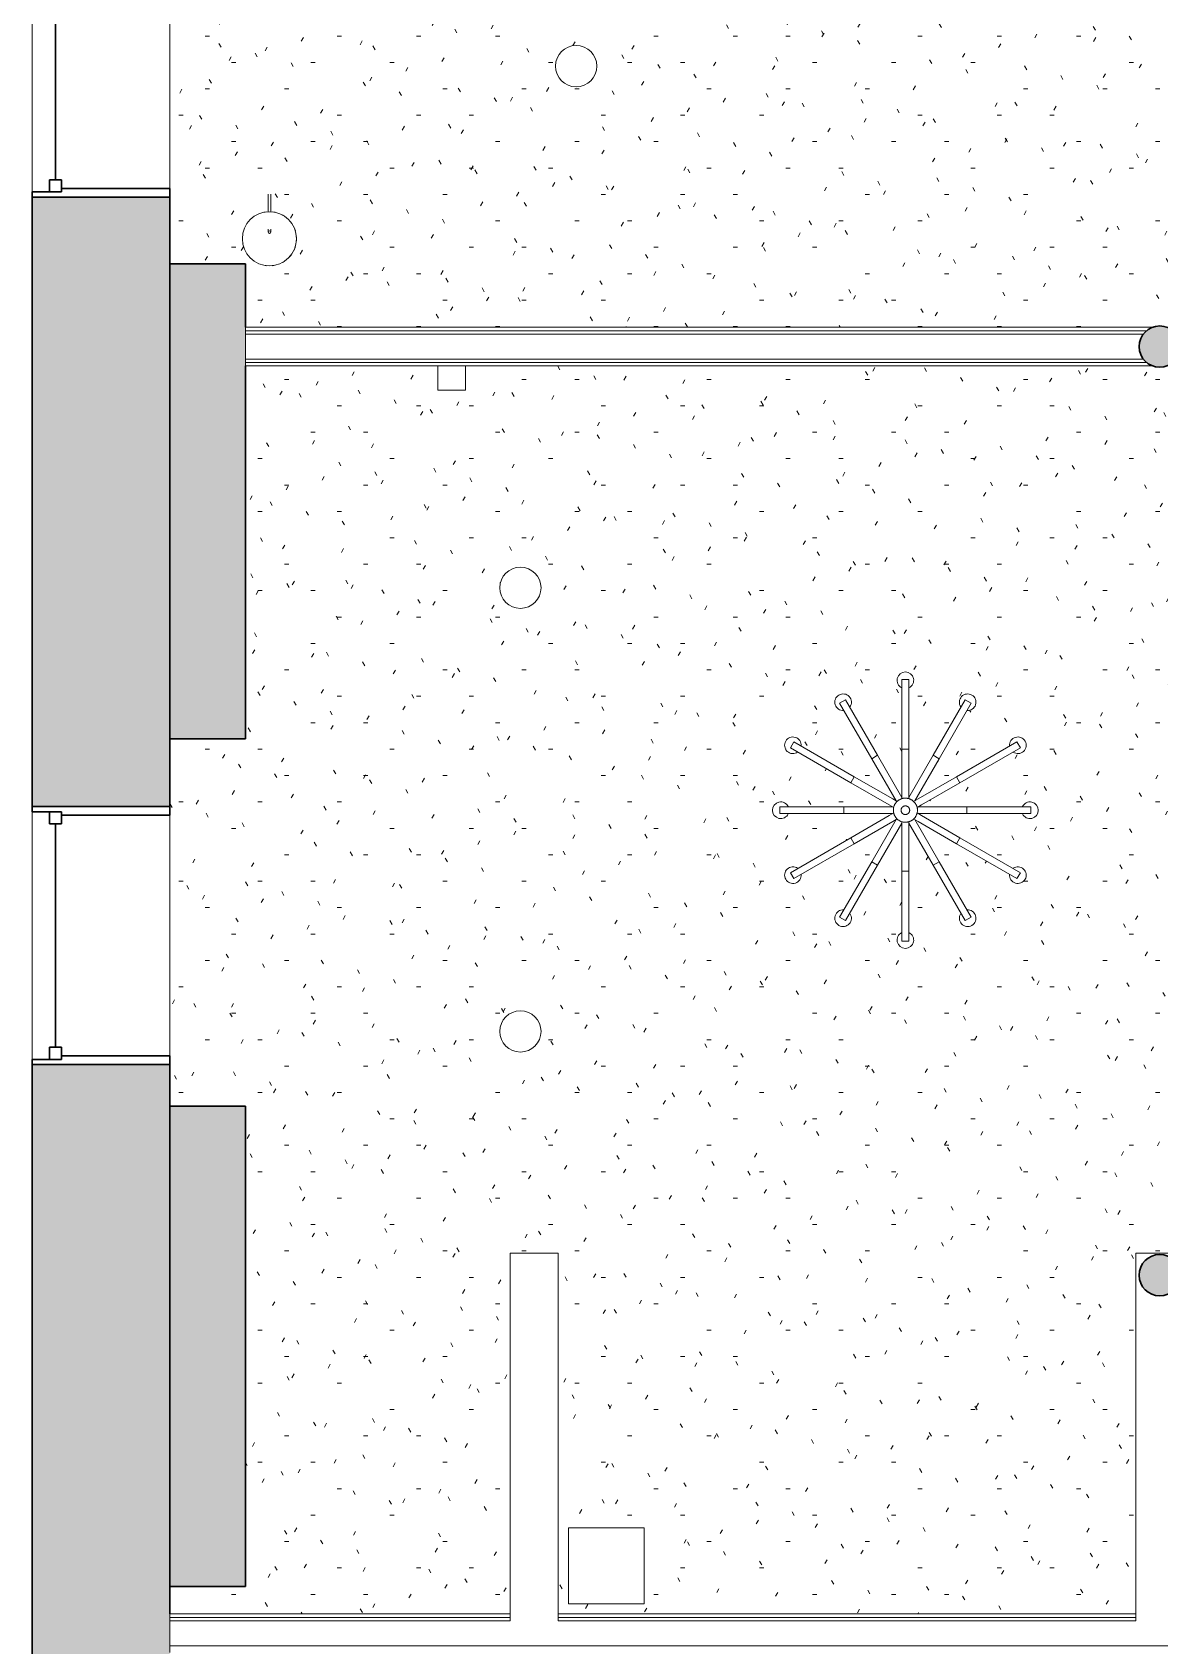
# Model space of a CAD drawing. Header units: inches. Extents: x -1041 to 1507, y -3558 to 870.
# Drawn here: x -1035.1 to -871.1, y 257.5 to 492.1 of the extents above; entities that cross this region are included whole.
import ezdxf

# ---------------------------------------------------------------- set-up
doc = ezdxf.new("R2010")
doc.units = ezdxf.units.IN
doc.header["$MEASUREMENT"] = 0
for name, color, linetype, lineweight in [('A-CLNG', 13, 'Continuous', 18), ('A-CLNG-PATT', 13, 'Continuous', 18), ('A-DETL-GENF', 92, 'Continuous', 18), ('A-GLAZ', 151, 'Continuous', 18), ('A-WALL', 113, 'Continuous', 18), ('A-WALL-PATT', 111, 'Continuous', 18), ('E-LITE-EQPM', 33, 'Continuous', 9), ('I-WALL', 2, 'Continuous', 18), ('S-COLS', 52, 'Continuous', 18)]:
    doc.layers.add(name, color=color, linetype=linetype, lineweight=lineweight)
pattern_1 = [(0, (0, 0), (15.36, 3.84), [0.634, -10.886, 0.634, -10.886, -61.44]), (0, (0, 0), (15.36, 3.84), [-23.04, 0.634, -22.406, 0.634, -10.886, -26.88]), (0, (0, 0), (15.36, 3.84), [-57.6, 0.634, -7.046, 0.634, -18.566]), (120, (5.76, 1.92), (-11.005538, 11.38215), [0.634, -10.886, 0.634, -10.886, -61.44]), (120, (5.76, 1.92), (-11.005538, 11.38215), [-23.04, 0.634, -22.406, 0.634, -10.886, -26.88]), (120, (5.76, 1.92), (-11.005538, 11.38215), [-57.6, 0.634, -7.046, 0.634, -18.566]), (240, (7.68, 9.6), (-4.354462, -15.22215), [0.634, -10.886, 0.634, -10.886, -61.44]), (240, (7.68, 9.6), (-4.354462, -15.22215), [-23.04, 0.634, -22.406, 0.634, -10.886, -26.88]), (240, (7.68, 9.6), (-4.354462, -15.22215), [-57.6, 0.634, -7.046, 0.634, -18.566])]

# ---------------------------------------------------------------- blocks, each defined once
blk = doc.blocks.new('Double Hung - side window 4_ X 6_ 3_ H-6972878-1st Floor RCP')
at = {"layer": 'A-GLAZ', "color": 8, "lineweight": 30}
for p, q in [((-18.75, 10), (-18, 10)), ((-18, 5.75), (-18, 10)), ((18, 5.75), (18, 10)), ((18.75, 10), (18, 10)), ((-18, 7.5), (-18, 5.75)), ((-18, 7.5), (-16.25, 7.5)), ((-16.25, 7.5), (-16.25, 5.75)), ((16.25, 7.5), (16.25, 5.75)), ((18, 7.5), (16.25, 7.5)), ((18, 7.5), (18, 5.75)), ((-18, 5.75), (-16.25, 5.75)), ((-18, 5.75), (-17.5, 5.75)), ((-17.5, -10), (-17.5, 5.75)), ((-16.25, 6.625), (16.25, 6.625)), ((18, 5.75), (16.25, 5.75)), ((17.5, 5.75), (18, 5.75)), ((17.5, 5.75), (17.5, -10)), ((-17.5, -10), (-18.75, -10)), ((17.5, -10), (18.75, -10))]:
    blk.add_line(p, q, dxfattribs=at)
blk = doc.blocks.new('Concrete-Round-Column - 10_-4877615-1st Floor RCP')
at = {"layer": 'S-COLS', "lineweight": 9}
blk.add_hatch(color=7, dxfattribs=at).paths.add_polyline_path([(0, -3), (1.15, -2.77), (2.12, -2.12), (2.77, -1.15), (3, 0), (2.77, 1.15), (2.12, 2.12), (1.15, 2.77), (0, 3), (-1.15, 2.77), (-2.12, 2.12), (-2.77, 1.15), (-3, 0), (-2.77, -1.15), (-2.12, -2.12), (-1.15, -2.77), (-1.03, -2.79)], flags=0)
at = {"layer": 'S-COLS', "color": 8, "lineweight": 30}
for start, end in [(0, 180), (180, 0)]:
    blk.add_arc((0, 0), 3, start, end, dxfattribs=at)
blk = doc.blocks.new('Sconce Light - Sphere - Bedside Sconce-8114696-1st Floor RCP')
at = {"layer": 'E-LITE-EQPM'}
for p, q in [((0, 6.3125), (-2, 6.3125)), ((-2, 6.3125), (-2, 2.8125)), ((2, 6.3125), (0, 6.3125)), ((2, 6.3125), (2, 2.8125)), ((-2, 2.8125), (0, 2.8125)), ((0, 2.8125), (2, 2.8125))]:
    blk.add_line(p, q, dxfattribs=at)
blk = doc.blocks.new('Iron_Chandelier_2145 - Iron_Chandelier_2145-6205901-1st Floor RCP')
at = {"layer": 'E-LITE-EQPM'}
for p, q in [((-0.5, 19.02), (-0.5, 8.88)), ((0.5, 19.02), (-0.5, 19.02)), ((0.5, 8.88), (0.5, 19.02)), ((-8.69, 16.05), (-9.56, 15.55)), ((-9.56, 15.55), (-4.9, 7.49)), ((-4.04, 7.99), (-8.69, 16.05)), ((8.69, 16.05), (4.04, 7.99)), ((4.9, 7.49), (9.56, 15.55)), ((8.69, 16.05), (9.56, 15.55)), ((-16.72, 9.08), (-16.22, 9.94)), ((-7.44, 4.87), (-16.22, 9.94)), ((16.22, 9.94), (7.44, 4.87)), ((16.22, 9.94), (16.72, 9.08)), ((-16.72, 9.08), (-7.94, 4)), ((-4.04, 7.99), (-4.9, 7.49)), ((-4.9, 7.49), (-1.36, 1.36)), ((-0.5, 1.86), (-4.04, 7.99)), ((-0.5, 8.88), (-0.5, 2.41)), ((0.5, 8.88), (-0.5, 8.88)), ((0.5, 2.41), (0.5, 8.88)), ((4.04, 7.99), (0.5, 1.86)), ((1.36, 1.36), (4.9, 7.49)), ((4.04, 7.99), (4.9, 7.49)), ((7.94, 4), (16.72, 9.08)), ((-7.94, 4), (-7.44, 4.87)), ((-1.84, 1.64), (-7.44, 4.87)), ((7.44, 4.87), (1.84, 1.64)), ((7.44, 4.87), (7.94, 4)), ((-7.94, 4), (-2.34, 0.77)), ((-0.5, 2.41), (-0.5, 1.66)), ((0.5, 1.67), (0.5, 2.41)), ((2.34, 0.77), (7.94, 4)), ((-8.94, 0.5), (-18.25, 0.5)), ((-18.25, 0.5), (-18.25, -0.5)), ((-1.86, 0.5), (-8.94, 0.5)), ((-8.94, 0.5), (-8.94, -0.5)), ((-2.34, 0.77), (-1.69, 0.4)), ((-1.2, 1.27), (-1.84, 1.64)), ((1.84, 1.64), (1.19, 1.26)), ((1.69, 0.4), (2.34, 0.77)), ((8.94, 0.5), (1.86, 0.5)), ((18.25, 0.5), (8.94, 0.5)), ((8.94, 0.5), (8.94, -0.5)), ((18.25, 0.5), (18.25, -0.5)), ((-18.25, -0.5), (-8.94, -0.5)), ((-8.94, -0.5), (-1.86, -0.5)), ((-2.34, -0.77), (-7.94, -4)), ((-7.44, -4.87), (-1.84, -1.64)), ((-1.36, -1.36), (-4.9, -7.49)), ((-4.04, -7.99), (-0.5, -1.86)), ((-1.69, -0.4), (-2.34, -0.77)), ((-1.84, -1.64), (-1.19, -1.26)), ((-0.5, -1.67), (-0.5, -2.41)), ((0.5, -2.41), (0.5, -1.66)), ((0.5, -1.86), (4.04, -7.99)), ((1.2, -1.27), (1.84, -1.64)), ((4.9, -7.49), (1.36, -1.36)), ((2.34, -0.77), (1.69, -0.4)), ((1.84, -1.64), (7.44, -4.87)), ((1.86, -0.5), (8.94, -0.5)), ((7.94, -4), (2.34, -0.77)), ((8.94, -0.5), (18.25, -0.5)), ((-7.94, -4), (-16.72, -9.08)), ((-7.94, -4), (-7.44, -4.87)), ((-0.5, -2.41), (-0.5, -8.88)), ((0.5, -8.88), (0.5, -2.41)), ((7.44, -4.87), (7.94, -4)), ((16.72, -9.08), (7.94, -4)), ((-16.22, -9.94), (-7.44, -4.87)), ((7.44, -4.87), (16.22, -9.94)), ((-16.72, -9.08), (-16.22, -9.94)), ((-4.9, -7.49), (-9.56, -15.55)), ((-8.69, -16.05), (-4.04, -7.99)), ((-4.04, -7.99), (-4.9, -7.49)), ((-0.5, -8.88), (-0.5, -19.02)), ((0.5, -8.88), (-0.5, -8.88)), ((0.5, -19.02), (0.5, -8.88)), ((4.04, -7.99), (4.9, -7.49)), ((4.04, -7.99), (8.69, -16.05)), ((9.56, -15.55), (4.9, -7.49)), ((16.22, -9.94), (16.72, -9.08)), ((-8.69, -16.05), (-9.56, -15.55)), ((8.69, -16.05), (9.56, -15.55)), ((0.5, -19.02), (-0.5, -19.02))]:
    blk.add_line(p, q, dxfattribs=at)
at = {"layer": 'E-LITE-EQPM', "flags": 128}
for points in [[(-1.75, 0), (-1.75, 0.07), (-1.75, 0.14), (-1.74, 0.21), (-1.73, 0.28), (-1.72, 0.35), (-1.7, 0.42), (-1.68, 0.48), (-1.66, 0.55), (-1.64, 0.62), (-1.61, 0.68), (-1.59, 0.75), (-1.56, 0.81), (-1.52, 0.87), (-1.49, 0.93), (-1.45, 0.99), (-1.41, 1.05), (-1.36, 1.1), (-1.32, 1.16), (-1.27, 1.21), (-1.22, 1.26), (-1.17, 1.31), (-1.12, 1.35), (-1.06, 1.39), (-1.01, 1.44), (-0.95, 1.48), (-0.89, 1.51), (-0.83, 1.55), (-0.76, 1.58), (-0.7, 1.61), (-0.64, 1.63), (-0.57, 1.66), (-0.5, 1.68), (-0.44, 1.7), (-0.37, 1.71), (-0.3, 1.73), (-0.23, 1.74), (-0.16, 1.75), (-0.09, 1.75), (-0.02, 1.75), (0.05, 1.75), (0.12, 1.75), (0.19, 1.74), (0.26, 1.73), (0.33, 1.72), (0.4, 1.71), (0.47, 1.69), (0.53, 1.67), (0.6, 1.65), (0.67, 1.62), (0.73, 1.59), (0.79, 1.56), (0.85, 1.53), (0.92, 1.5), (0.97, 1.46), (1.03, 1.42), (1.09, 1.38), (1.14, 1.33), (1.19, 1.28), (1.24, 1.23), (1.29, 1.18), (1.34, 1.13), (1.38, 1.08), (1.43, 1.02), (1.46, 0.96), (1.5, 0.9), (1.54, 0.84), (1.57, 0.78), (1.6, 0.72), (1.63, 0.65), (1.65, 0.59), (1.67, 0.52), (1.69, 0.45), (1.71, 0.39), (1.72, 0.32), (1.74, 0.25), (1.74, 0.18), (1.75, 0.11), (1.75, 0.04), (1.75, 0)], [(1.75, 0), (1.75, -0.07), (1.75, -0.14), (1.74, -0.21), (1.73, -0.28), (1.72, -0.35), (1.7, -0.42), (1.68, -0.48), (1.66, -0.55), (1.64, -0.62), (1.61, -0.68), (1.59, -0.75), (1.56, -0.81), (1.52, -0.87), (1.49, -0.93), (1.45, -0.99), (1.41, -1.05), (1.36, -1.1), (1.32, -1.16), (1.27, -1.21), (1.22, -1.26), (1.17, -1.31), (1.12, -1.35), (1.06, -1.39), (1.01, -1.44), (0.95, -1.48), (0.89, -1.51), (0.83, -1.55), (0.76, -1.58), (0.7, -1.61), (0.64, -1.63), (0.57, -1.66), (0.5, -1.68), (0.44, -1.7), (0.37, -1.71), (0.3, -1.73), (0.23, -1.74), (0.16, -1.75), (0.09, -1.75), (0.02, -1.75), (-0.05, -1.75), (-0.12, -1.75), (-0.19, -1.74), (-0.26, -1.73), (-0.33, -1.72), (-0.4, -1.71), (-0.47, -1.69), (-0.53, -1.67), (-0.6, -1.65), (-0.67, -1.62), (-0.73, -1.59), (-0.79, -1.56), (-0.85, -1.53), (-0.92, -1.5), (-0.97, -1.46), (-1.03, -1.42), (-1.09, -1.38), (-1.14, -1.33), (-1.19, -1.28), (-1.24, -1.23), (-1.29, -1.18), (-1.34, -1.13), (-1.38, -1.08), (-1.43, -1.02), (-1.46, -0.96), (-1.5, -0.9), (-1.54, -0.84), (-1.57, -0.78), (-1.6, -0.72), (-1.63, -0.65), (-1.65, -0.59), (-1.67, -0.52), (-1.69, -0.45), (-1.71, -0.39), (-1.72, -0.32), (-1.74, -0.25), (-1.74, -0.18), (-1.75, -0.11), (-1.75, -0.04), (-1.75, 0)], [(-0.63, 0), (-0.63, 0.03), (-0.63, 0.05), (-0.62, 0.08), (-0.62, 0.1), (-0.62, 0.12), (-0.61, 0.15), (-0.6, 0.17), (-0.6, 0.2), (-0.59, 0.22), (-0.58, 0.24), (-0.57, 0.27), (-0.56, 0.29), (-0.55, 0.31), (-0.53, 0.33), (-0.52, 0.35), (-0.5, 0.38), (-0.49, 0.39), (-0.47, 0.41), (-0.46, 0.43), (-0.44, 0.45), (-0.42, 0.47), (-0.4, 0.48), (-0.38, 0.5), (-0.36, 0.51), (-0.34, 0.53), (-0.32, 0.54), (-0.3, 0.55), (-0.27, 0.57), (-0.25, 0.58), (-0.23, 0.59), (-0.2, 0.59), (-0.18, 0.6), (-0.16, 0.61), (-0.13, 0.61), (-0.11, 0.62), (-0.08, 0.62), (-0.06, 0.63), (-0.03, 0.63), (-0.01, 0.63), (0.02, 0.63), (0.04, 0.63), (0.07, 0.62), (0.09, 0.62), (0.12, 0.62), (0.14, 0.61), (0.17, 0.61), (0.19, 0.6), (0.21, 0.59), (0.24, 0.58), (0.26, 0.57), (0.28, 0.56), (0.31, 0.55), (0.33, 0.54), (0.35, 0.52), (0.37, 0.51), (0.39, 0.49), (0.41, 0.48), (0.43, 0.46), (0.45, 0.44), (0.46, 0.42), (0.48, 0.41), (0.5, 0.39), (0.51, 0.37), (0.52, 0.35), (0.54, 0.32), (0.55, 0.3), (0.56, 0.28), (0.57, 0.26), (0.58, 0.23), (0.59, 0.21), (0.6, 0.19), (0.61, 0.16), (0.61, 0.14), (0.62, 0.11), (0.62, 0.09), (0.62, 0.06), (0.63, 0.04), (0.63, 0.01), (0.63, 0)], [(0.63, 0), (0.63, -0.03), (0.63, -0.05), (0.62, -0.08), (0.62, -0.1), (0.62, -0.12), (0.61, -0.15), (0.6, -0.17), (0.6, -0.2), (0.59, -0.22), (0.58, -0.24), (0.57, -0.27), (0.56, -0.29), (0.55, -0.31), (0.53, -0.33), (0.52, -0.35), (0.5, -0.38), (0.49, -0.39), (0.47, -0.41), (0.46, -0.43), (0.44, -0.45), (0.42, -0.47), (0.4, -0.48), (0.38, -0.5), (0.36, -0.51), (0.34, -0.53), (0.32, -0.54), (0.3, -0.55), (0.27, -0.57), (0.25, -0.58), (0.23, -0.59), (0.2, -0.59), (0.18, -0.6), (0.16, -0.61), (0.13, -0.61), (0.11, -0.62), (0.08, -0.62), (0.06, -0.63), (0.03, -0.63), (0.01, -0.63), (-0.02, -0.63), (-0.04, -0.63), (-0.07, -0.62), (-0.09, -0.62), (-0.12, -0.62), (-0.14, -0.61), (-0.17, -0.61), (-0.19, -0.6), (-0.21, -0.59), (-0.24, -0.58), (-0.26, -0.57), (-0.28, -0.56), (-0.31, -0.55), (-0.33, -0.54), (-0.35, -0.52), (-0.37, -0.51), (-0.39, -0.49), (-0.41, -0.48), (-0.43, -0.46), (-0.45, -0.44), (-0.46, -0.42), (-0.48, -0.41), (-0.5, -0.39), (-0.51, -0.37), (-0.52, -0.35), (-0.54, -0.32), (-0.55, -0.3), (-0.56, -0.28), (-0.57, -0.26), (-0.58, -0.23), (-0.59, -0.21), (-0.6, -0.19), (-0.61, -0.16), (-0.61, -0.14), (-0.62, -0.11), (-0.62, -0.09), (-0.62, -0.06), (-0.63, -0.04), (-0.63, -0.01), (-0.63, 0)]]:
    blk.add_lwpolyline(points, dxfattribs=at)
at = {"layer": 'E-LITE-EQPM'}
for centre, start, end in [((0, 18.89), 90, 244.637), ((0, 18.89), 295.363, 90), ((-9.06, 15.7), 120, 274.637), ((-9.06, 15.7), 325.363, 120), ((9.06, 15.7), 60, 214.637), ((9.06, 15.7), 265.363, 60), ((-16.36, 9.44), 150, 304.637), ((-16.36, 9.44), 355.363, 150), ((16.36, 9.44), 30, 184.637), ((16.36, 9.44), 235.363, 30), ((-18.12, 0), 25.363, 180), ((-18.12, 0), 180, 334.637), ((18.12, 0), 0, 154.637), ((18.12, 0), 205.363, 0), ((-16.36, -9.44), 55.363, 210), ((-16.36, -9.44), 210, 4.637), ((16.36, -9.44), 175.363, 330), ((16.36, -9.44), 330, 124.637), ((-9.06, -15.7), 85.363, 240), ((-9.06, -15.7), 240, 34.637), ((9.06, -15.7), 145.363, 300), ((9.06, -15.7), 300, 94.637), ((0, -18.89), 115.363, 270), ((0, -18.89), 270, 64.637)]:
    blk.add_arc(centre, 1.21, start, end, dxfattribs=at)
blk = doc.blocks.new('Lighting_Pendants_Elesi-Luce_Quid_02820 - Quid_02820-6789157-1st Floor RCP')
at = {"layer": 'A-DETL-GENF', "lineweight": 9}
for p, q in [((5.51, 5.51), (-5.51, 5.51)), ((-5.51, 5.51), (-5.51, -5.51)), ((-5.51, 5.51), (-5.51, -5.51)), ((5.51, 5.51), (-5.51, 5.51)), ((5.51, -5.51), (5.51, 5.51)), ((5.51, -5.51), (5.51, 5.51)), ((-5.51, -5.51), (5.51, -5.51)), ((-5.51, -5.51), (5.51, -5.51))]:
    blk.add_line(p, q, dxfattribs=at)
blk = doc.blocks.new('Lighting_Outside_Platek_flamingo-floor - 3050316_9W_LED_3000K_H1900mm_Floor-6784958-1st Floor RCP')
at = {"layer": 'E-LITE-EQPM'}
for p, q in [((10, 0.18), (10.41, 0.18)), ((12.93, 0.18), (15.52, 0.18)), ((10.41, -0.21), (10, -0.21)), ((15.52, -0.21), (12.92, -0.21))]:
    blk.add_line(p, q, dxfattribs=at)
for centre, radius, start, end in [((9.02, 0), 3.94, 0, 180), ((9.02, -0.01), 3.94, 127.822, 131.3135), ((9.02, -0.01), 3.94, 108.8033, 111.9844), ((9.02, -0.01), 3.94, 68.0156, 71.1967), ((9.02, -0.01), 3.94, 48.6865, 52.178), ((9.02, 0), 3.94, 180, 0), ((9.02, -0.01), 3.94, 168.0937, 173.161), ((10, -0.01), 0.197, 0, 180), ((9.02, -0.01), 3.94, 6.839, 11.9063), ((9.02, -0.01), 3.94, 186.4519, 192.1397), ((9.02, -0.01), 3.94, 208.3017, 212.7015), ((10, -0.01), 0.197, 180, 360), ((9.02, -0.01), 3.94, 327.2985, 331.6983), ((9.02, -0.01), 3.94, 347.8603, 353.5481), ((9.02, -0.01), 3.94, 227.2675, 234.5311), ((9.02, -0.01), 3.94, 245.2753, 252.8493), ((9.02, -0.01), 3.94, 265.6002, 270), ((9.02, -0.01), 3.94, 270, 274.3998), ((9.02, -0.01), 3.94, 287.1507, 294.7247), ((9.02, -0.01), 3.94, 305.4689, 312.7325)]:
    blk.add_arc(centre, radius, start, end, dxfattribs=at)

msp = doc.modelspace()

# ---------------------------------------------------------------- hatches: boundary and pattern name
at = {"layer": 'A-CLNG-PATT'}
h = msp.add_hatch(dxfattribs=at)
h.set_pattern_fill('FP_3', color=256, style=0, pattern_type=2)
h.set_pattern_definition(pattern_1)
h.paths.add_polyline_path([(-979.06, 449.19), (-872, 449.19), (-871.06, 449.37), (-870.12, 449.19), (-778.6, 449.19), (-778.6, 596.03), (-867.56, 596.03), (-867.56, 571.84), (-874.56, 571.84), (-874.56, 596.03), (-883.56, 596.03), (-883.56, 592.53), (-887.56, 592.53), (-887.56, 596.03), (-987.56, 596.03), (-987.56, 592.53), (-991.56, 592.53), (-991.56, 596.03), (-1004.06, 596.03), (-1004.06, 518.87), (-1015.06, 518.87), (-1015.06, 458.42), (-1004.06, 458.42), (-1004.06, 449.19), (-991.26, 449.19)], flags=0)
h.paths.add_polyline_path([(-1000.56, 458.11), (-1001.14, 458.17), (-1001.23, 458.17), (-1001.41, 458.22), (-1001.64, 458.27), (-1002.53, 458.63), (-1003.35, 459.26), (-1003.97, 460.08), (-1004.36, 461.03), (-1004.5, 462.04), (-1004.36, 463.06), (-1003.97, 464.01), (-1003.35, 464.83), (-1002.52, 465.46), (-1001.58, 465.85), (-1001.35, 465.88), (-1001.23, 465.92), (-1001.02, 465.92), (-1000.75, 465.96), (-1000.74, 468.15), (-1000.69, 468.24), (-1000.6, 468.29), (-1000.5, 468.29), (-1000.41, 468.24), (-1000.36, 468.15), (-1000.35, 468.1), (-1000.35, 465.95), (-1000.07, 465.92), (-999.86, 465.92), (-999.73, 465.87), (-999.54, 465.85), (-998.57, 465.44), (-998.44, 465.34), (-997.78, 464.83), (-997.68, 464.7), (-997.53, 464.58), (-997.38, 464.31), (-997.15, 464.01), (-997.01, 463.67), (-996.85, 463.39), (-996.82, 463.2), (-996.76, 463.06), (-996.62, 461.97), (-996.72, 461.32), (-996.78, 460.98), (-996.82, 460.89), (-996.85, 460.7), (-997.01, 460.42), (-997.15, 460.08), (-997.38, 459.78), (-997.53, 459.51), (-997.72, 459.34), (-997.78, 459.26), (-998.58, 458.63), (-999.07, 458.44), (-999.61, 458.23), (-999.73, 458.22), (-999.88, 458.17), (-1000.12, 458.17), (-1000.52, 458.11)], flags=0)
h.paths.add_polyline_path([(-837.97, 484.15), (-838.74, 484.25), (-839.47, 484.55), (-840.09, 485.03), (-840.56, 485.65), (-840.86, 486.37), (-840.97, 487.15), (-840.86, 487.92), (-840.56, 488.65), (-840.09, 489.27), (-839.47, 489.75), (-838.74, 490.04), (-837.97, 490.15), (-837.19, 490.04), (-836.47, 489.75), (-835.84, 489.27), (-835.37, 488.65), (-835.07, 487.92), (-834.97, 487.15), (-835.07, 486.37), (-835.37, 485.65), (-835.84, 485.03), (-836.47, 484.55), (-837.19, 484.25)], flags=0)
h.paths.add_polyline_path([(-955.95, 484.15), (-956.72, 484.25), (-957.45, 484.55), (-958.07, 485.03), (-958.54, 485.65), (-958.84, 486.37), (-958.95, 487.15), (-958.84, 487.92), (-958.54, 488.65), (-958.07, 489.27), (-957.45, 489.75), (-956.72, 490.04), (-955.95, 490.15), (-955.17, 490.04), (-954.45, 489.75), (-953.83, 489.27), (-953.35, 488.65), (-953.05, 487.92), (-952.95, 487.15), (-953.05, 486.37), (-953.35, 485.65), (-953.83, 485.03), (-954.45, 484.55), (-955.17, 484.25)], flags=0)
h.paths.add_polyline_path([(-896.83, 505.01), (-897.54, 505.25), (-897.98, 505.85), (-897.98, 506.6), (-897.54, 507.2), (-897.33, 507.27), (-897.33, 523.24), (-904.94, 510.07), (-904.79, 509.9), (-904.73, 509.13), (-905.09, 508.51), (-905.77, 508.21), (-906.5, 508.37), (-907, 508.92), (-907.06, 509.69), (-906.7, 510.31), (-906.02, 510.61), (-905.8, 510.57), (-898.2, 523.74), (-912.03, 515.75), (-911.99, 515.54), (-912.29, 514.86), (-912.94, 514.48), (-913.68, 514.56), (-914.23, 515.06), (-914.39, 515.79), (-914.08, 516.47), (-913.44, 516.85), (-912.7, 516.77), (-912.53, 516.62), (-899.17, 524.33), (-899.17, 524.61), (-913.91, 524.61), (-913.98, 524.4), (-914.58, 523.96), (-915.33, 523.96), (-915.93, 524.4), (-916.16, 525.11), (-915.93, 525.82), (-915.33, 526.26), (-914.58, 526.26), (-913.98, 525.82), (-913.91, 525.61), (-898.7, 525.61), (-912.55, 533.58), (-912.7, 533.45), (-913.47, 533.39), (-914.08, 533.74), (-914.39, 534.42), (-914.23, 535.15), (-913.68, 535.65), (-912.91, 535.71), (-912.29, 535.36), (-911.99, 534.68), (-912.03, 534.46), (-898.2, 526.47), (-905.8, 539.65), (-906.02, 539.6), (-906.7, 539.91), (-907.07, 540.55), (-907, 541.3), (-906.5, 541.85), (-905.77, 542.01), (-905.09, 541.7), (-904.71, 541.06), (-904.79, 540.31), (-904.94, 540.15), (-897.33, 526.97), (-897.33, 542.95), (-897.54, 543.02), (-897.98, 543.62), (-897.98, 544.37), (-897.54, 544.97), (-896.83, 545.2), (-896.12, 544.97), (-895.68, 544.37), (-895.68, 543.62), (-896.12, 543.02), (-896.33, 542.95), (-896.33, 526.97), (-888.72, 540.15), (-888.87, 540.31), (-888.93, 541.08), (-888.58, 541.7), (-887.9, 542.01), (-887.17, 541.85), (-886.67, 541.3), (-886.61, 540.52), (-886.96, 539.91), (-887.64, 539.6), (-887.86, 539.65), (-895.47, 526.47), (-881.63, 534.46), (-881.68, 534.68), (-881.37, 535.36), (-880.73, 535.73), (-879.98, 535.65), (-879.43, 535.15), (-879.28, 534.42), (-879.58, 533.74), (-880.22, 533.37), (-880.97, 533.45), (-881.13, 533.6), (-894.97, 525.61), (-879.75, 525.61), (-879.68, 525.82), (-879.08, 526.26), (-878.33, 526.26), (-877.73, 525.82), (-877.5, 525.11), (-877.73, 524.4), (-878.33, 523.96), (-879.08, 523.96), (-879.68, 524.4), (-879.75, 524.61), (-894.97, 524.61), (-881.12, 516.63), (-880.97, 516.77), (-880.2, 516.83), (-879.58, 516.47), (-879.28, 515.79), (-879.43, 515.06), (-879.98, 514.56), (-880.76, 514.5), (-881.37, 514.86), (-881.68, 515.54), (-881.63, 515.75), (-895.47, 523.74), (-887.86, 510.57), (-887.61, 510.6), (-886.96, 510.31), (-886.59, 509.66), (-886.67, 508.92), (-887.17, 508.37), (-887.9, 508.21), (-888.58, 508.51), (-888.95, 509.16), (-888.87, 509.9), (-888.72, 510.07), (-896.33, 523.24), (-896.33, 507.27), (-896.12, 507.2), (-895.68, 506.6), (-895.68, 505.85), (-896.12, 505.25), (-896.7, 505.06)], flags=0)
h.paths.add_polyline_path([(-899.17, 524.33), (-898.7, 524.61), (-899.17, 524.61)], flags=0)
h.paths.add_polyline_path([(-837.97, 560.07), (-838.74, 560.17), (-839.47, 560.47), (-840.09, 560.95), (-840.56, 561.57), (-840.86, 562.29), (-840.97, 563.07), (-840.86, 563.84), (-840.56, 564.57), (-840.09, 565.19), (-839.47, 565.67), (-838.74, 565.97), (-837.97, 566.07), (-837.19, 565.97), (-836.47, 565.67), (-835.84, 565.19), (-835.37, 564.57), (-835.07, 563.84), (-834.97, 563.07), (-835.07, 562.29), (-835.37, 561.57), (-835.84, 560.95), (-836.47, 560.47), (-837.19, 560.17)], flags=0)
h.paths.add_polyline_path([(-955.95, 560.07), (-956.72, 560.17), (-957.45, 560.47), (-958.07, 560.95), (-958.54, 561.57), (-958.84, 562.29), (-958.95, 563.07), (-958.84, 563.84), (-958.54, 564.57), (-958.07, 565.19), (-957.45, 565.67), (-956.72, 565.97), (-955.95, 566.07), (-955.17, 565.97), (-954.45, 565.67), (-953.83, 565.19), (-953.35, 564.57), (-953.05, 563.84), (-952.95, 563.07), (-953.05, 562.29), (-953.35, 561.57), (-953.83, 560.95), (-954.45, 560.47), (-955.17, 560.17)], flags=0)
h.paths.add_polyline_path([(-784.8, 584.3), (-791.11, 584.3), (-791.11, 595.32), (-780.09, 595.32), (-780.09, 584.3), (-783.97, 584.3)], flags=0)
h = msp.add_hatch(dxfattribs=at)
h.set_pattern_fill('FP_3', color=256, style=0, pattern_type=2)
h.set_pattern_definition(pattern_1)
h.paths.add_polyline_path([(-1004.06, 262.12), (-965.55, 262.12), (-965.55, 314.56), (-958.55, 314.56), (-958.55, 262.12), (-874.56, 262.12), (-874.56, 314.56), (-867.56, 314.56), (-867.56, 262.12), (-811.31, 262.12), (-811.31, 443.56), (-857.06, 443.56), (-857.06, 440.06), (-861.06, 440.06), (-861.06, 443.56), (-870.12, 443.56), (-871.06, 443.37), (-872, 443.56), (-972.06, 443.56), (-972.06, 440.06), (-976.06, 440.06), (-976.06, 443.56), (-1004.06, 443.56), (-1004.06, 389.37), (-1015.06, 389.37), (-1015.06, 335.94), (-1004.06, 335.94), (-1004.06, 266.12), (-1015.06, 266.12), (-1015.06, 262.12)], flags=0)
h.paths.add_polyline_path([(-946.04, 263.61), (-957.06, 263.61), (-957.06, 274.64), (-946.04, 274.64), (-946.04, 268.45)], flags=0)
h.paths.add_polyline_path([(-858.63, 265.21), (-858.73, 265.23), (-858.8, 265.3), (-858.83, 265.4), (-858.83, 267.55), (-859.12, 267.58), (-859.32, 267.58), (-859.45, 267.63), (-859.64, 267.66), (-860.61, 268.06), (-861.11, 268.45), (-861.4, 268.67), (-861.51, 268.81), (-861.65, 268.93), (-861.8, 269.2), (-862.03, 269.49), (-862.17, 269.83), (-862.33, 270.11), (-862.37, 270.3), (-862.42, 270.44), (-862.56, 271.53), (-862.52, 271.75), (-862.42, 272.48), (-862.37, 272.61), (-862.33, 272.81), (-862.17, 273.08), (-862.03, 273.43), (-861.8, 273.72), (-861.65, 273.99), (-861.51, 274.11), (-861.4, 274.24), (-860.6, 274.87), (-860.49, 274.91), (-859.64, 275.26), (-859.45, 275.29), (-859.32, 275.34), (-859.07, 275.34), (-858.62, 275.4), (-858.17, 275.34), (-857.95, 275.34), (-857.83, 275.29), (-857.6, 275.26), (-856.65, 274.87), (-855.84, 274.24), (-855.21, 273.43), (-854.82, 272.48), (-854.68, 271.46), (-854.82, 270.44), (-855.21, 269.49), (-855.84, 268.67), (-856.67, 268.04), (-857.6, 267.66), (-857.83, 267.63), (-857.95, 267.58), (-858.17, 267.58), (-858.44, 267.55), (-858.44, 265.35), (-858.49, 265.26), (-858.58, 265.21), (-858.62, 265.21)], flags=0)
h.paths.add_polyline_path([(-862.31, 343.81), (-863.09, 343.91), (-863.81, 344.21), (-864.43, 344.69), (-864.91, 345.31), (-865.21, 346.03), (-865.31, 346.81), (-865.21, 347.59), (-864.91, 348.31), (-864.43, 348.93), (-863.81, 349.41), (-863.09, 349.71), (-862.31, 349.81), (-861.54, 349.71), (-860.81, 349.41), (-860.19, 348.93), (-859.71, 348.31), (-859.41, 347.59), (-859.31, 346.81), (-859.41, 346.03), (-859.71, 345.31), (-860.19, 344.69), (-860.81, 344.21), (-861.54, 343.91)], flags=0)
h.paths.add_polyline_path([(-964.06, 343.81), (-964.84, 343.91), (-965.56, 344.21), (-966.18, 344.69), (-966.66, 345.31), (-966.96, 346.03), (-967.06, 346.81), (-966.96, 347.59), (-966.66, 348.31), (-966.18, 348.93), (-965.56, 349.41), (-964.84, 349.71), (-964.06, 349.81), (-963.29, 349.71), (-962.56, 349.41), (-961.94, 348.93), (-961.46, 348.31), (-961.16, 347.59), (-961.06, 346.81), (-961.16, 346.03), (-961.46, 345.31), (-961.94, 344.69), (-962.56, 344.21), (-963.29, 343.91)], flags=0)
h.paths.add_polyline_path([(-908.06, 358.88), (-908.77, 359.11), (-909.21, 359.71), (-909.21, 360.46), (-908.77, 361.06), (-908.56, 361.13), (-908.56, 377.1), (-916.17, 363.93), (-916.02, 363.77), (-915.96, 362.99), (-916.32, 362.38), (-917, 362.07), (-917.73, 362.23), (-918.23, 362.78), (-918.29, 363.55), (-917.93, 364.17), (-917.25, 364.47), (-917.03, 364.43), (-909.43, 377.6), (-923.26, 369.62), (-923.22, 369.4), (-923.52, 368.72), (-924.19, 368.35), (-924.91, 368.42), (-925.46, 368.92), (-925.62, 369.65), (-925.31, 370.34), (-924.67, 370.71), (-923.93, 370.63), (-923.76, 370.48), (-909.93, 378.47), (-925.14, 378.47), (-925.21, 378.26), (-925.81, 377.82), (-926.56, 377.82), (-927.16, 378.26), (-927.39, 378.97), (-927.16, 379.68), (-926.56, 380.12), (-925.81, 380.12), (-925.21, 379.68), (-925.14, 379.47), (-909.93, 379.47), (-923.78, 387.45), (-923.93, 387.31), (-924.7, 387.25), (-925.31, 387.61), (-925.62, 388.29), (-925.46, 389.02), (-924.91, 389.52), (-924.14, 389.58), (-923.52, 389.22), (-923.22, 388.54), (-923.26, 388.32), (-909.43, 380.34), (-917.03, 393.51), (-917.25, 393.47), (-917.93, 393.77), (-918.31, 394.42), (-918.23, 395.16), (-917.73, 395.71), (-917, 395.87), (-916.32, 395.56), (-915.94, 394.92), (-916.02, 394.18), (-916.17, 394.01), (-908.56, 380.84), (-908.56, 396.81), (-908.77, 396.88), (-909.21, 397.48), (-909.21, 398.23), (-908.77, 398.83), (-908.06, 399.06), (-907.35, 398.83), (-906.91, 398.23), (-906.91, 397.48), (-907.35, 396.88), (-907.56, 396.81), (-907.56, 380.84), (-899.95, 394.01), (-900.1, 394.18), (-900.16, 394.95), (-899.81, 395.56), (-899.13, 395.87), (-898.4, 395.71), (-897.9, 395.16), (-897.83, 394.39), (-898.19, 393.77), (-898.87, 393.47), (-899.09, 393.51), (-906.7, 380.34), (-892.86, 388.32), (-892.91, 388.54), (-892.6, 389.22), (-891.96, 389.59), (-891.22, 389.52), (-890.66, 389.02), (-890.51, 388.29), (-890.81, 387.61), (-891.46, 387.23), (-892.2, 387.31), (-892.36, 387.46), (-906.2, 379.47), (-890.98, 379.47), (-890.91, 379.68), (-890.31, 380.12), (-889.56, 380.12), (-888.96, 379.68), (-888.73, 378.97), (-888.96, 378.26), (-889.56, 377.82), (-890.31, 377.82), (-890.91, 378.26), (-890.98, 378.47), (-906.2, 378.47), (-892.35, 370.5), (-892.2, 370.63), (-891.43, 370.69), (-890.81, 370.34), (-890.51, 369.65), (-890.66, 368.92), (-891.22, 368.42), (-891.99, 368.36), (-892.6, 368.72), (-892.91, 369.4), (-892.86, 369.62), (-906.7, 377.6), (-899.09, 364.43), (-898.87, 364.47), (-898.19, 364.17), (-897.82, 363.53), (-897.9, 362.78), (-898.4, 362.23), (-899.13, 362.07), (-899.81, 362.38), (-900.18, 363.02), (-900.1, 363.77), (-899.95, 363.93), (-907.56, 377.1), (-907.56, 361.13), (-907.35, 361.06), (-906.91, 360.46), (-906.91, 359.71), (-907.35, 359.11), (-907.93, 358.92)], flags=0)
h.paths.add_polyline_path([(-862.31, 408.31), (-863.09, 408.41), (-863.81, 408.71), (-864.43, 409.19), (-864.91, 409.81), (-865.21, 410.53), (-865.31, 411.31), (-865.21, 412.09), (-864.91, 412.81), (-864.43, 413.43), (-863.81, 413.91), (-863.09, 414.21), (-862.31, 414.31), (-861.54, 414.21), (-860.81, 413.91), (-860.19, 413.43), (-859.71, 412.81), (-859.41, 412.09), (-859.31, 411.31), (-859.41, 410.53), (-859.71, 409.81), (-860.19, 409.19), (-860.81, 408.71), (-861.54, 408.41)], flags=0)
h.paths.add_polyline_path([(-964.06, 408.31), (-964.84, 408.41), (-965.56, 408.71), (-966.18, 409.19), (-966.66, 409.81), (-966.96, 410.53), (-967.06, 411.31), (-966.96, 412.09), (-966.66, 412.81), (-966.18, 413.43), (-965.56, 413.91), (-964.84, 414.21), (-964.06, 414.31), (-963.29, 414.21), (-962.56, 413.91), (-961.94, 413.43), (-961.46, 412.81), (-961.16, 412.09), (-961.06, 411.31), (-961.16, 410.53), (-961.46, 409.81), (-961.94, 409.19), (-962.56, 408.71), (-963.29, 408.41)], flags=0)
at = {"layer": 'A-WALL-PATT', "lineweight": 9}
h = msp.add_hatch(color=7, dxfattribs=at)
h.paths.add_polyline_path([(-1015.06, 16.25), (-1015.06, 96), (-1035.06, 96), (-1035.06, 16.25), (-1017.06, 16.25)], flags=0)
h.paths.add_polyline_path([(-1015.06, 133.5), (-1015.06, 216), (-1035.06, 216), (-1035.06, 133.5)], flags=0)
h.paths.add_polyline_path([(-1035.06, 253.5), (-1015.06, 253.5), (-1015.06, 342), (-1035.06, 342), (-1035.06, 268.45)], flags=0)
h.paths.add_polyline_path([(-1015.06, 379.5), (-1015.06, 468.12), (-1035.06, 468.12), (-1035.06, 379.5)], flags=0)
h.paths.add_polyline_path([(-1035.06, 505.62), (-1015.06, 505.62), (-1015.06, 604.37), (-1035.06, 604.37), (-1035.06, 546.41)], flags=0)
h.paths.add_polyline_path([(-1035.06, 641.87), (-1015.06, 641.87), (-1015.06, 729.87), (-1035.06, 729.87), (-1035.06, 658.17)], flags=0)
h.paths.add_polyline_path([(-1015.06, 767.37), (-1015.06, 789.87), (-1035.06, 789.87), (-1035.06, 767.37)], flags=0)
for points in [[(-1015.06, 389.37), (-1004.06, 389.37), (-1004.06, 458.42), (-1015.06, 458.42), (-1015.06, 424.34)], [(-1004.06, 266.12), (-1004.06, 335.94), (-1015.06, 335.94), (-1015.06, 266.12)]]:
    msp.add_hatch(color=7, dxfattribs=at).paths.add_polyline_path(points, flags=0)

# ---------------------------------------------------------------- linework, layer by layer
at = {"layer": 'A-CLNG'}
for centre, start, end in [((-955.95, 487.15), 0, 180), ((-955.95, 487.15), 180, 0), ((-964.06, 411.31), 0, 180), ((-964.06, 411.31), 180, 0), ((-964.06, 346.81), 0, 180), ((-964.06, 346.81), 180, 0)]:
    msp.add_arc(centre, 3, start, end, dxfattribs=at)
at = {"layer": 'A-WALL', "lineweight": 9}
for p, q in [((-1035.06, 505.62), (-1035.06, 468.12)), ((-1015.06, 468.12), (-1015.06, 505.62)), ((-1035.06, 379.5), (-1035.06, 342)), ((-1015.06, 342), (-1015.06, 379.5))]:
    msp.add_line(p, q, dxfattribs=at)
at = {"layer": 'A-WALL', "color": 8, "lineweight": 30}
for p, q in [((-1035.06, 379.5), (-1035.06, 468.12)), ((-1035.06, 468.12), (-1015.06, 468.12)), ((-1015.06, 468.12), (-1015.06, 379.5)), ((-1015.06, 458.42), (-1004.06, 458.42)), ((-1004.06, 458.42), (-1004.06, 449.19)), ((-1004.06, 443.56), (-1004.06, 389.37)), ((-1004.06, 389.37), (-1015.06, 389.37)), ((-1015.06, 379.5), (-1035.06, 379.5)), ((-1035.06, 253.5), (-1035.06, 342)), ((-1035.06, 342), (-1015.06, 342)), ((-1015.06, 342), (-1015.06, 262.12)), ((-1015.06, 335.94), (-1004.06, 335.94)), ((-1004.06, 335.94), (-1004.06, 266.12)), ((-1004.06, 266.12), (-1015.06, 266.12))]:
    msp.add_line(p, q, dxfattribs=at)
at = {"layer": 'A-WALL'}
for p, q in [((-1004.06, 443.56), (-1004.06, 449.19)), ((-1004.06, 448.69), (-872.9, 448.69)), ((-1004.06, 448.19), (-873.39, 448.19)), ((-1004.06, 444.56), (-873.39, 444.56)), ((-1004.06, 444.06), (-872.9, 444.06)), ((-965.55, 261.12), (-965.55, 314.56)), ((-965.55, 314.56), (-958.55, 314.56)), ((-958.55, 314.56), (-958.55, 261.12)), ((-874.56, 261.12), (-874.56, 314.56)), ((-874.56, 314.56), (-867.56, 314.56)), ((-1015.06, 256.5), (-1015.06, 262.12)), ((-1015.06, 261.62), (-965.55, 261.62)), ((-1015.06, 261.12), (-965.55, 261.12)), ((-958.55, 261.62), (-874.56, 261.62)), ((-958.55, 261.12), (-874.56, 261.12)), ((-1015.06, 257.5), (-652.82, 257.5))]:
    msp.add_line(p, q, dxfattribs=at)
at = {"layer": 'I-WALL'}
for p, q in [((-1004.06, 449.19), (-872, 449.19)), ((-976.06, 443.56), (-1004.06, 443.56)), ((-872, 443.56), (-972.06, 443.56)), ((-1015.06, 262.12), (-965.55, 262.12)), ((-958.55, 262.12), (-874.56, 262.12))]:
    msp.add_line(p, q, dxfattribs=at)

# ---------------------------------------------------------------- block references
at = {"layer": 'A-GLAZ', "rotation": 89.99999999999991}
for p in [(-1025.06, 486.87), (-1025.06, 360.75)]:
    msp.add_blockref('Double Hung - side window 4_ X 6_ 3_ H-6972878-1st Floor RCP', p, dxfattribs=at)
at = {"layer": 'E-LITE-EQPM'}
for name, p, rotation in [('Lighting_Outside_Platek_flamingo-floor - 3050316_9W_LED_3000K_H1900mm_Floor-6784958-1st Floor RCP', (-1000.56, 453.03), 89.9999999999998), ('Sconce Light - Sphere - Bedside Sconce-8114696-1st Floor RCP', (-974.06, 446.37), 180), ('Lighting_Pendants_Elesi-Luce_Quid_02820 - Quid_02820-6789157-1st Floor RCP', (-951.55, 269.12), 180)]:
    msp.add_blockref(name, p, dxfattribs=dict(at, rotation=rotation))
msp.add_blockref('Iron_Chandelier_2145 - Iron_Chandelier_2145-6205901-1st Floor RCP', (-908.06, 378.97), dxfattribs=at)
at = {"layer": 'S-COLS', "lineweight": 9}
for p in [(-871.06, 446.37), (-871.06, 311.37)]:
    msp.add_blockref('Concrete-Round-Column - 10_-4877615-1st Floor RCP', p, dxfattribs=at)

doc.saveas('drawing.dxf')
